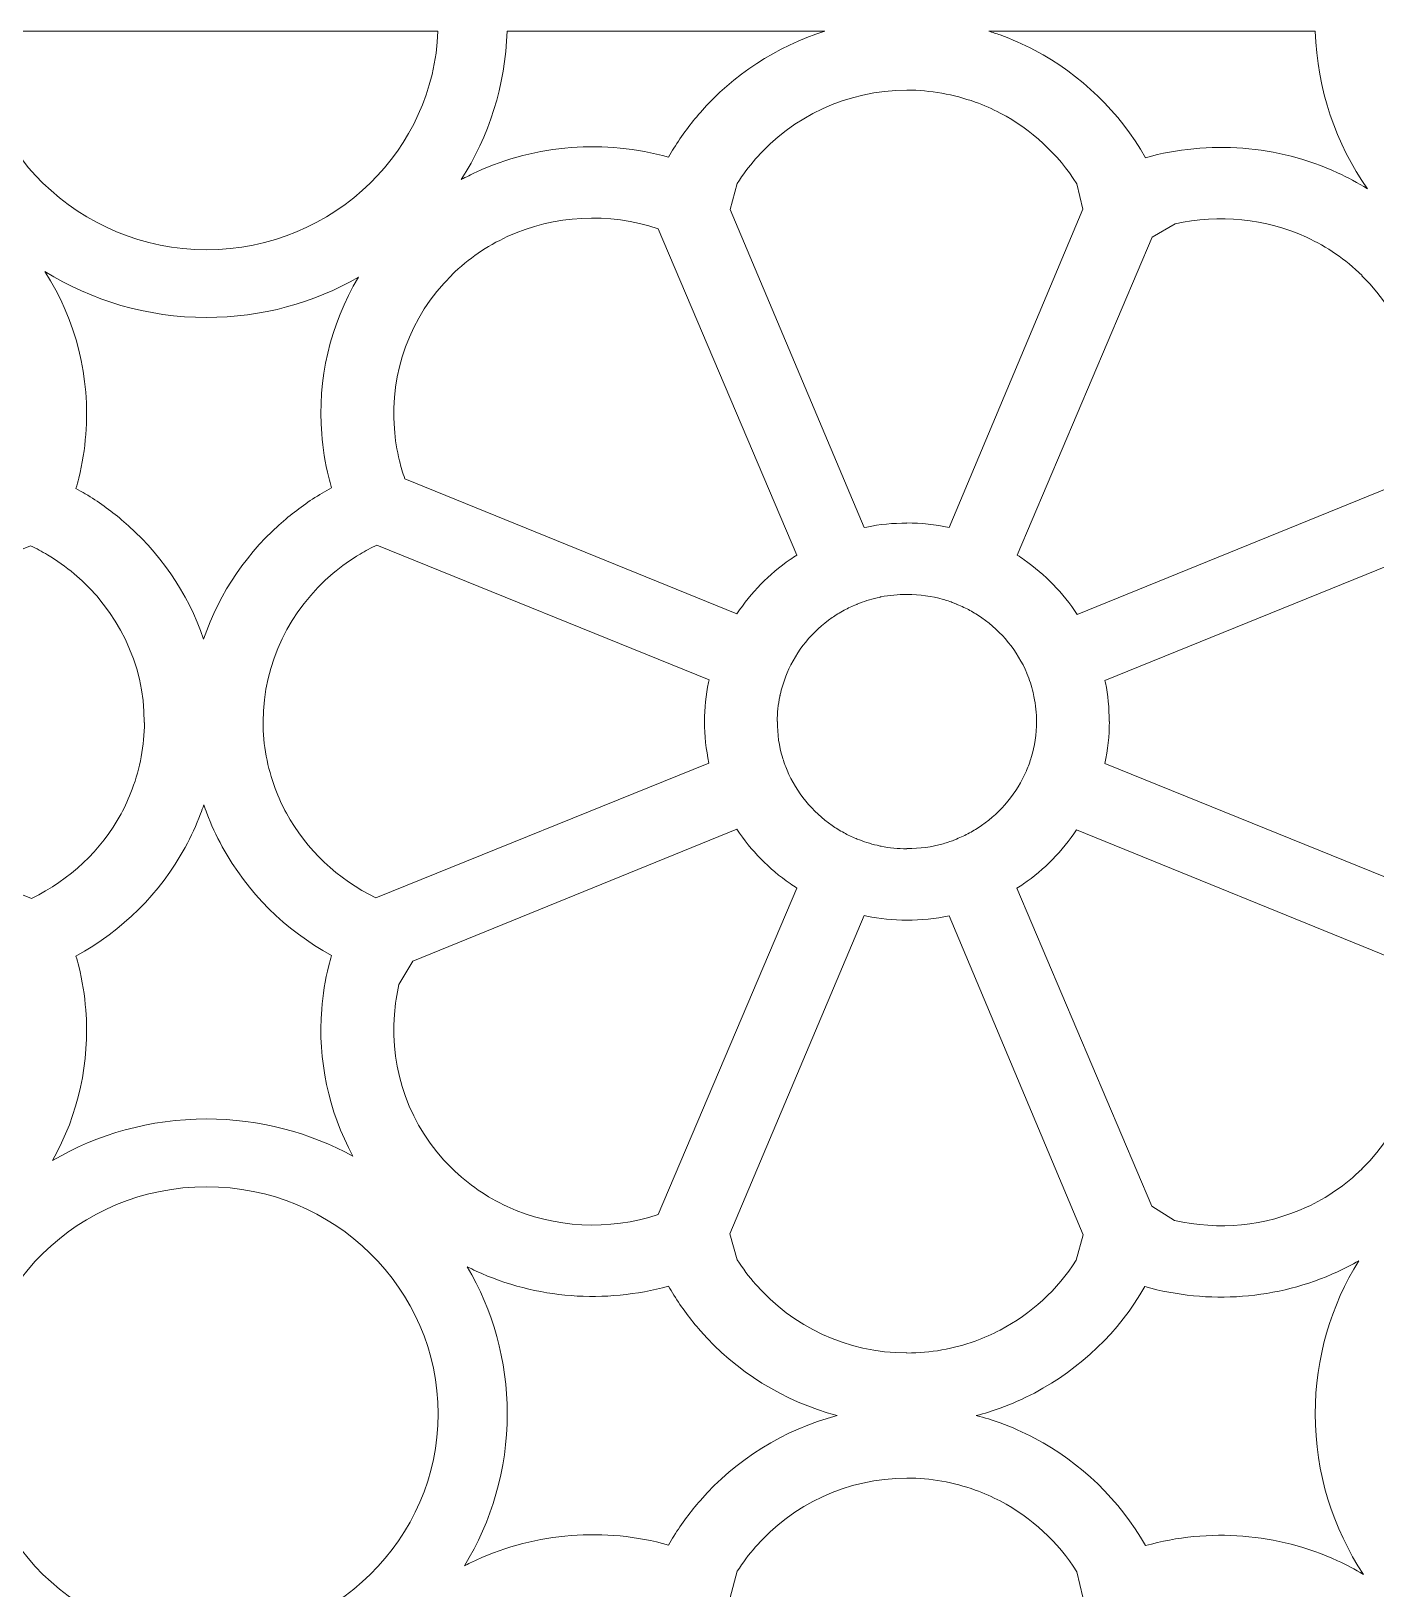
# Model space of a CAD drawing. Header units: millimetres. Extents: x -1200 to 1200, y -590 to 590.
# Drawn here: x 349.9 to 731.6, y 147.8 to 590 of the extents above; entities that cross this region are included whole.
import ezdxf

# ---------------------------------------------------------------- set-up
doc = ezdxf.new("R2010")
doc.units = ezdxf.units.MM
doc.header["$MEASUREMENT"] = 0
doc.layers.add('Layer 1', color=7, linetype='Continuous')

msp = doc.modelspace()

# ---------------------------------------------------------------- linework, layer by layer
at = {"layer": 'Layer 1', "color": 250, "lineweight": 20}
for points, knots in [([(334.0093, 589.9734), (334.0093, 589.9734), (465.3604, 589.9734), (465.3604, 589.9734), (464.7218, 573.1714), (457.4946, 557.9916), (446.1303, 546.8417), (434.2201, 535.1566), (417.7968, 527.9271), (399.688, 527.9267), (399.688, 527.9267), (399.688, 527.9644), (399.688, 527.9644), (399.688, 527.9644), (399.6855, 527.9644), (399.6855, 527.9644), (399.6855, 527.9644), (399.6803, 527.9644), (399.6803, 527.9644), (399.6803, 527.9644), (399.6803, 527.9267), (399.6803, 527.9267), (381.5736, 527.9277), (365.1521, 535.1566), (353.2429, 546.8404), (341.8779, 557.9899), (334.6479, 573.1707), (334.0093, 589.9734)], [0, 0, 0, 0, 0.11111111, 0.11111111, 0.11111111, 0.22222222, 0.22222222, 0.22222222, 0.33333333, 0.33333333, 0.33333333, 0.44444444, 0.44444444, 0.44444444, 0.55555556, 0.55555556, 0.55555556, 0.66666667, 0.66666667, 0.66666667, 0.77777778, 0.77777778, 0.77777778, 0.88888889, 0.88888889, 0.88888889, 1, 1, 1, 1]), ([(484.9805, 589.9734), (484.9805, 589.9734), (575.2133, 589.9734), (575.2133, 589.9734), (561.3563, 585.6434), (549.1626, 577.5489), (539.832, 566.8897), (537.0711, 563.7365), (534.5613, 560.3554), (532.3358, 556.7807), (531.8106, 555.9368), (531.301, 555.0841), (530.8089, 554.2242), (512.7468, 559.2512), (493.2882, 557.8435), (476.2232, 549.9651), (474.7908, 549.3037), (473.3671, 548.5896), (471.9546, 547.8241), (479.8176, 560.0851), (484.5319, 574.4994), (484.9805, 589.9734)], [0, 0, 0, 0, 0.14285714, 0.14285714, 0.14285714, 0.28571429, 0.28571429, 0.28571429, 0.42857143, 0.42857143, 0.42857143, 0.57142857, 0.57142857, 0.57142857, 0.71428571, 0.71428571, 0.71428571, 0.85714286, 0.85714286, 0.85714286, 1, 1, 1, 1]), ([(621.695, 589.9734), (621.695, 589.9734), (714.3898, 589.9734), (714.3898, 589.9734), (714.8711, 573.3739), (720.2617, 557.9947), (729.1815, 545.1849), (726.4046, 546.9259), (723.575, 548.4585), (720.7095, 549.7814), (703.6651, 557.6508), (684.2295, 559.064), (666.1848, 554.0576), (658.8572, 566.994), (647.8901, 577.6272), (634.6619, 584.5762), (631.4389, 586.2696), (628.1884, 587.7133), (624.9351, 588.887), (623.8668, 589.2723), (622.7859, 589.6343), (621.695, 589.9734)], [0, 0, 0, 0, 0.14285714, 0.14285714, 0.14285714, 0.28571429, 0.28571429, 0.28571429, 0.42857143, 0.42857143, 0.42857143, 0.57142857, 0.57142857, 0.57142857, 0.71428571, 0.71428571, 0.71428571, 0.85714286, 0.85714286, 0.85714286, 1, 1, 1, 1]), ([(648.3909, 539.3969), (648.3909, 539.3969), (646.7099, 546.6145), (646.7099, 546.6145), (641.3639, 555.0848), (633.8531, 562.0475), (624.956, 566.7213), (622.7654, 567.8721), (620.3819, 568.9164), (617.8174, 569.8416), (611.7369, 572.0343), (605.2215, 573.2313), (598.477, 573.2316), (598.477, 573.2316), (598.477, 573.1919), (598.477, 573.1919), (598.477, 573.1919), (598.4707, 573.1919), (598.4707, 573.1919), (581.3339, 573.1919), (565.9691, 565.6496), (555.5235, 553.7168), (553.6161, 551.5381), (551.8705, 549.213), (550.3076, 546.7637), (550.3076, 546.7637), (548.2802, 539.3042), (548.2802, 539.3042), (548.2802, 539.3042), (586.3534, 449.0599), (586.3534, 449.0599), (586.3534, 449.0599), (587.0973, 449.2074), (587.0973, 449.2074), (590.7716, 449.9338), (594.5697, 450.3164), (598.455, 450.3174), (598.455, 450.3174), (598.455, 450.3567), (598.455, 450.3567), (598.455, 450.3567), (598.4662, 450.3567), (598.4662, 450.3567), (602.5235, 450.3567), (606.5294, 449.9205), (610.4364, 449.0958), (610.4364, 449.0958), (648.3909, 539.3969), (648.3909, 539.3969)], [0, 0, 0, 0, 0.0625, 0.0625, 0.0625, 0.125, 0.125, 0.125, 0.1875, 0.1875, 0.1875, 0.25, 0.25, 0.25, 0.3125, 0.3125, 0.3125, 0.375, 0.375, 0.375, 0.4375, 0.4375, 0.4375, 0.5, 0.5, 0.5, 0.5625, 0.5625, 0.5625, 0.625, 0.625, 0.625, 0.6875, 0.6875, 0.6875, 0.75, 0.75, 0.75, 0.8125, 0.8125, 0.8125, 0.875, 0.875, 0.875, 0.9375, 0.9375, 0.9375, 1, 1, 1, 1]), ([(455.9339, 462.8973), (455.9339, 462.8973), (550.2148, 424.5537), (550.2148, 424.5537), (554.2003, 430.5754), (559.3411, 435.8172), (565.3341, 439.9788), (565.9583, 440.4127), (566.5778, 440.8274), (567.1961, 441.225), (567.1961, 441.225), (527.8977, 533.8995), (527.8977, 533.8995), (513.8447, 538.5572), (498.4242, 537.813), (485.0394, 531.6339), (482.116, 530.2837), (479.3447, 528.7206), (476.7655, 526.9478), (474.1839, 525.1732), (471.6784, 523.1116), (469.2795, 520.7611), (469.2795, 520.7611), (469.2997, 520.7413), (469.2997, 520.7413), (469.2997, 520.7413), (469.29, 520.732), (469.29, 520.732), (457.1835, 508.855), (451.7611, 492.8513), (452.9752, 477.1408), (453.2183, 473.9928), (453.7, 470.9395), (454.4191, 468.0187), (454.8446, 466.2886), (455.349, 464.5791), (455.9339, 462.8973)], [0, 0, 0, 0, 0.08333333, 0.08333333, 0.08333333, 0.16666667, 0.16666667, 0.16666667, 0.25, 0.25, 0.25, 0.33333333, 0.33333333, 0.33333333, 0.41666667, 0.41666667, 0.41666667, 0.5, 0.5, 0.5, 0.58333333, 0.58333333, 0.58333333, 0.66666667, 0.66666667, 0.66666667, 0.75, 0.75, 0.75, 0.83333333, 0.83333333, 0.83333333, 0.91666667, 0.91666667, 0.91666667, 1, 1, 1, 1]), ([(646.8065, 424.4062), (646.8065, 424.4062), (740.9964, 462.7122), (740.9964, 462.7122), (741.5813, 464.394), (742.0877, 466.1045), (742.5136, 467.8349), (743.2328, 470.7558), (743.7144, 473.8087), (743.9575, 476.9571), (745.1715, 492.6675), (739.7493, 508.6713), (727.6427, 520.5483), (727.6427, 520.5483), (727.633, 520.5575), (727.633, 520.5575), (727.633, 520.5575), (727.6531, 520.5774), (727.6531, 520.5774), (725.2543, 522.9281), (722.7491, 524.9898), (720.1671, 526.764), (717.5884, 528.5372), (714.8167, 530.1002), (711.8933, 531.4498), (700.2486, 536.8261), (687.0612, 538.0877), (674.5749, 535.2576), (674.5749, 535.2576), (668.1073, 531.5264), (668.1073, 531.5264), (668.1073, 531.5264), (629.8046, 441.2007), (629.8046, 441.2007), (630.4558, 440.7846), (631.0954, 440.3593), (631.7204, 439.923), (637.699, 435.7525), (642.8283, 430.4792), (646.8065, 424.4062)], [0, 0, 0, 0, 0.07692308, 0.07692308, 0.07692308, 0.15384615, 0.15384615, 0.15384615, 0.23076923, 0.23076923, 0.23076923, 0.30769231, 0.30769231, 0.30769231, 0.38461538, 0.38461538, 0.38461538, 0.46153846, 0.46153846, 0.46153846, 0.53846154, 0.53846154, 0.53846154, 0.61538462, 0.61538462, 0.61538462, 0.69230769, 0.69230769, 0.69230769, 0.76923077, 0.76923077, 0.76923077, 0.84615385, 0.84615385, 0.84615385, 0.92307692, 0.92307692, 0.92307692, 1, 1, 1, 1]), ([(353.7909, 521.7836), (362.7769, 507.7946), (366.6353, 491.5031), (365.3951, 475.4491), (365.0806, 471.3796), (364.4102, 467.2392), (363.3849, 463.0732), (363.1449, 462.0983), (362.884, 461.1248), (362.6036, 460.1551), (363.4981, 459.6634), (364.3858, 459.1552), (365.2636, 458.6293), (368.9073, 456.4458), (372.3535, 453.9835), (375.5674, 451.2751), (386.2258, 442.294), (394.3706, 430.6079), (398.8426, 417.331), (403.3012, 430.6832), (411.4698, 442.436), (422.1774, 451.4586), (425.3917, 454.1672), (428.8375, 456.6296), (432.4811, 458.8127), (433.359, 459.3386), (434.2452, 459.8464), (435.1398, 460.3381), (434.8594, 461.3085), (434.5996, 462.282), (434.3596, 463.2572), (433.3342, 467.4233), (432.6638, 471.5633), (432.3493, 475.6329), (431.1631, 490.9857), (434.64, 506.5542), (442.8047, 520.1199), (430.159, 512.8544), (415.4259, 508.6884), (399.688, 508.688), (399.688, 508.688), (399.688, 508.6504), (399.688, 508.6504), (399.688, 508.6504), (399.6855, 508.6504), (399.6855, 508.6504), (399.6855, 508.6504), (399.6803, 508.6504), (399.6803, 508.6504), (399.6803, 508.6504), (399.6803, 508.688), (399.6803, 508.688), (382.7786, 508.6891), (367.0337, 513.4939), (353.7909, 521.7836)], [0, 0, 0, 0, 0.05555556, 0.05555556, 0.05555556, 0.11111111, 0.11111111, 0.11111111, 0.16666667, 0.16666667, 0.16666667, 0.22222222, 0.22222222, 0.22222222, 0.27777778, 0.27777778, 0.27777778, 0.33333333, 0.33333333, 0.33333333, 0.38888889, 0.38888889, 0.38888889, 0.44444444, 0.44444444, 0.44444444, 0.5, 0.5, 0.5, 0.55555556, 0.55555556, 0.55555556, 0.61111111, 0.61111111, 0.61111111, 0.66666667, 0.66666667, 0.66666667, 0.72222222, 0.72222222, 0.72222222, 0.77777778, 0.77777778, 0.77777778, 0.83333333, 0.83333333, 0.83333333, 0.88888889, 0.88888889, 0.88888889, 0.94444444, 0.94444444, 0.94444444, 1, 1, 1, 1]), ([(349.7043, 443.9022), (349.7043, 443.9022), (255.4983, 405.6452), (255.4983, 405.6452), (255.5746, 405.316), (255.6235, 405.1063), (255.642, 405.0142), (255.642, 405.0142), (255.642, 404.9745), (255.642, 404.9745), (256.3413, 401.5274), (256.7096, 397.8531), (256.7106, 393.981), (256.7106, 393.981), (256.7507, 393.981), (256.7507, 393.981), (256.7507, 393.981), (256.7507, 393.9701), (256.7507, 393.9701), (256.7507, 389.9091), (256.2952, 385.9141), (255.4334, 382.0342), (255.4334, 382.0342), (350.0304, 343.7621), (350.0304, 343.7621), (360.8691, 349.017), (369.7628, 357.439), (375.3955, 367.7595), (376.568, 369.9087), (377.6328, 372.2471), (378.5755, 374.7632), (380.8112, 380.7284), (382.0308, 387.121), (382.0311, 393.7384), (382.0311, 393.7384), (381.9911, 393.7384), (381.9911, 393.7384), (381.9911, 393.7384), (381.9911, 393.7442), (381.9911, 393.7442), (381.9911, 410.5572), (374.3027, 425.6315), (362.1404, 435.8798), (359.758, 437.8877), (357.2046, 439.7122), (354.5058, 441.3294), (352.9684, 442.2508), (351.3655, 443.1087), (349.7043, 443.9022)], [0, 0, 0, 0, 0.0625, 0.0625, 0.0625, 0.125, 0.125, 0.125, 0.1875, 0.1875, 0.1875, 0.25, 0.25, 0.25, 0.3125, 0.3125, 0.3125, 0.375, 0.375, 0.375, 0.4375, 0.4375, 0.4375, 0.5, 0.5, 0.5, 0.5625, 0.5625, 0.5625, 0.625, 0.625, 0.625, 0.6875, 0.6875, 0.6875, 0.75, 0.75, 0.75, 0.8125, 0.8125, 0.8125, 0.875, 0.875, 0.875, 0.9375, 0.9375, 0.9375, 1, 1, 1, 1]), ([(542.3047, 405.8046), (542.3047, 405.8046), (448.0394, 444.086), (448.0394, 444.086), (446.3778, 443.2925), (444.7767, 442.4343), (443.2389, 441.5131), (440.5402, 439.8956), (437.9865, 438.0712), (435.6044, 436.0632), (423.4417, 425.815), (415.7534, 410.741), (415.7534, 393.9283), (415.7534, 393.9283), (415.7534, 393.9218), (415.7534, 393.9218), (415.7534, 393.9218), (415.7133, 393.9218), (415.7133, 393.9218), (415.7136, 387.3051), (416.9333, 380.9122), (419.1689, 374.9473), (420.1116, 372.4309), (421.1764, 370.0928), (422.349, 367.9436), (427.9813, 357.6227), (436.8742, 349.2003), (447.7137, 343.9452), (447.7137, 343.9452), (542.282, 382.2053), (542.282, 382.2053), (541.4384, 386.0442), (540.9937, 389.9823), (540.9937, 393.9701), (540.9937, 393.9701), (540.9937, 393.981), (540.9937, 393.981), (540.9937, 393.981), (541.0338, 393.981), (541.0338, 393.981), (541.0349, 397.7819), (541.423, 401.5011), (542.1604, 405.0995), (542.1604, 405.0995), (542.3047, 405.8046), (542.3047, 405.8046)], [0, 0, 0, 0, 0.06666667, 0.06666667, 0.06666667, 0.13333333, 0.13333333, 0.13333333, 0.2, 0.2, 0.2, 0.26666667, 0.26666667, 0.26666667, 0.33333333, 0.33333333, 0.33333333, 0.4, 0.4, 0.4, 0.46666667, 0.46666667, 0.46666667, 0.53333333, 0.53333333, 0.53333333, 0.6, 0.6, 0.6, 0.66666667, 0.66666667, 0.66666667, 0.73333333, 0.73333333, 0.73333333, 0.8, 0.8, 0.8, 0.86666667, 0.86666667, 0.86666667, 0.93333333, 0.93333333, 0.93333333, 1, 1, 1, 1]), ([(748.8926, 443.9022), (748.8926, 443.9022), (654.6866, 405.6452), (654.6866, 405.6452), (654.7629, 405.316), (654.8118, 405.1063), (654.8303, 405.0142), (654.8303, 405.0142), (654.8303, 404.9745), (654.8303, 404.9745), (655.5296, 401.5274), (655.8979, 397.8531), (655.8989, 393.981), (655.8989, 393.981), (655.939, 393.981), (655.939, 393.981), (655.939, 393.981), (655.939, 393.9701), (655.939, 393.9701), (655.939, 389.9091), (655.4835, 385.9141), (654.6217, 382.0342), (654.6217, 382.0342), (749.2187, 343.7621), (749.2187, 343.7621), (760.0575, 349.017), (768.9511, 357.439), (774.5837, 367.7595), (775.7563, 369.9087), (776.8211, 372.2471), (777.7638, 374.7632), (779.9994, 380.7284), (781.2191, 387.121), (781.2194, 393.7384), (781.2194, 393.7384), (781.1793, 393.7384), (781.1793, 393.7384), (781.1793, 393.7384), (781.1793, 393.7442), (781.1793, 393.7442), (781.1793, 410.5572), (773.491, 425.6315), (761.3287, 435.8798), (758.9462, 437.8877), (756.3929, 439.7122), (753.6941, 441.3294), (752.1568, 442.2508), (750.5538, 443.1087), (748.8926, 443.9022)], [0, 0, 0, 0, 0.0625, 0.0625, 0.0625, 0.125, 0.125, 0.125, 0.1875, 0.1875, 0.1875, 0.25, 0.25, 0.25, 0.3125, 0.3125, 0.3125, 0.375, 0.375, 0.375, 0.4375, 0.4375, 0.4375, 0.5, 0.5, 0.5, 0.5625, 0.5625, 0.5625, 0.625, 0.625, 0.625, 0.6875, 0.6875, 0.6875, 0.75, 0.75, 0.75, 0.8125, 0.8125, 0.8125, 0.875, 0.875, 0.875, 0.9375, 0.9375, 0.9375, 1, 1, 1, 1]), ([(563.7381, 382.0089), (563.849, 381.6981), (563.9623, 381.3936), (564.0777, 381.0959), (564.0777, 381.0959), (564.4705, 380.1669), (564.4705, 380.1669), (567.1641, 373.7941), (571.621, 368.3586), (577.2247, 364.467), (578.2333, 363.7666), (579.3822, 363.0648), (580.6653, 362.3664), (581.6687, 361.8203), (582.7719, 361.2919), (583.973, 360.7889), (583.973, 360.7889), (584.011, 360.7736), (584.011, 360.7736), (584.011, 360.7736), (584.0529, 360.7564), (584.0529, 360.7564), (584.0529, 360.7564), (584.3731, 360.626), (584.3731, 360.626), (586.1679, 359.8948), (588.0484, 359.2967), (589.9991, 358.8467), (590.9628, 358.6243), (590.94, 358.612), (591.1417, 358.5723), (593.5021, 358.1056), (595.9484, 357.8596), (598.455, 357.8592), (598.455, 357.8592), (598.455, 357.8989), (598.455, 357.8989), (598.455, 357.8989), (598.4662, 357.8989), (598.4662, 357.8989), (602.1258, 357.8989), (605.5751, 358.3865), (608.756, 359.2936), (609.3161, 359.4534), (609.9449, 359.6536), (610.6407, 359.8924), (611.145, 360.0659), (611.6305, 360.2442), (612.0986, 360.4262), (612.0986, 360.4262), (612.4913, 360.5915), (612.4913, 360.5915), (612.4913, 360.5915), (612.4965, 360.5936), (612.4965, 360.5936), (612.4965, 360.5936), (612.5771, 360.6332), (612.5771, 360.6332), (613.8208, 361.1407), (615.0422, 361.7203), (616.2339, 362.3661), (617.4002, 362.9977), (618.5337, 363.695), (619.6282, 364.4516), (625.2528, 368.3402), (629.7129, 373.726), (632.397, 380.0098), (632.397, 380.0098), (632.4347, 380.0974), (632.4347, 380.0974), (632.4347, 380.0974), (632.4336, 380.0978), (632.4336, 380.0978), (632.6882, 380.6972), (632.9264, 381.3022), (633.1458, 381.9103), (633.4015, 382.6183), (633.6114, 383.2438), (633.7722, 383.781), (634.7219, 386.9516), (635.2325, 390.3686), (635.2325, 393.9701), (635.2325, 393.9701), (635.2325, 393.981), (635.2325, 393.981), (635.2325, 393.981), (635.273, 393.981), (635.273, 393.981), (635.2726, 396.29), (635.018, 398.6565), (634.535, 401.048), (634.535, 401.048), (634.5276, 401.0463), (634.5276, 401.0463), (634.5276, 401.0463), (634.2964, 402.1906), (634.2964, 402.1906), (633.8437, 404.1026), (633.2522, 405.9217), (632.5369, 407.6343), (632.5369, 407.6343), (632.5096, 407.7), (632.5096, 407.7), (629.8468, 414.0426), (625.3864, 419.4843), (619.7492, 423.4173), (618.63, 424.1982), (617.4923, 424.9061), (616.3431, 425.534), (615.3209, 426.0925), (614.096, 426.6673), (612.6702, 427.2538), (612.6702, 427.2538), (612.6793, 427.2744), (612.6793, 427.2744), (612.6793, 427.2744), (611.3532, 427.7945), (611.3532, 427.7945), (611.1196, 427.88), (610.8827, 427.9649), (610.641, 428.048), (609.9453, 428.2869), (609.3164, 428.4871), (608.7563, 428.6468), (605.5751, 429.554), (602.1258, 430.0415), (598.4662, 430.0415), (598.4662, 430.0415), (598.455, 430.0415), (598.455, 430.0415), (598.455, 430.0415), (598.455, 430.0813), (598.455, 430.0813), (595.9488, 430.0809), (593.5029, 429.8349), (591.1417, 429.3678), (590.924, 429.325), (590.9697, 429.3175), (589.9991, 429.0937), (588.0488, 428.6441), (586.1679, 428.0453), (584.3727, 427.3141), (584.3727, 427.3141), (584.2074, 427.2466), (584.2074, 427.2466), (582.9149, 426.7142), (581.7333, 426.1551), (580.6646, 425.5738), (579.3818, 424.8757), (578.233, 424.1735), (577.2243, 423.4731), (571.621, 419.5815), (567.1644, 414.1463), (564.4705, 407.7732), (564.4705, 407.7732), (564.0897, 406.8726), (564.0897, 406.8726), (563.5274, 405.4194), (563.0489, 403.8765), (562.6597, 402.2491), (562.4302, 401.29), (562.4235, 401.3355), (562.3817, 401.1319), (561.9095, 398.8252), (561.6601, 396.4334), (561.6597, 393.981), (561.6597, 393.981), (561.7002, 393.981), (561.7002, 393.981), (561.7002, 393.981), (561.7002, 393.9701), (561.7002, 393.9701), (561.7002, 390.3758), (562.199, 386.9865), (563.1263, 383.8604), (563.2892, 383.3108), (563.4943, 382.6915), (563.7381, 382.0089)], [0, 0, 0, 0, 0.01694915, 0.01694915, 0.01694915, 0.03389831, 0.03389831, 0.03389831, 0.05084746, 0.05084746, 0.05084746, 0.06779661, 0.06779661, 0.06779661, 0.08474576, 0.08474576, 0.08474576, 0.10169492, 0.10169492, 0.10169492, 0.11864407, 0.11864407, 0.11864407, 0.13559322, 0.13559322, 0.13559322, 0.15254237, 0.15254237, 0.15254237, 0.16949153, 0.16949153, 0.16949153, 0.18644068, 0.18644068, 0.18644068, 0.20338983, 0.20338983, 0.20338983, 0.22033898, 0.22033898, 0.22033898, 0.23728814, 0.23728814, 0.23728814, 0.25423729, 0.25423729, 0.25423729, 0.27118644, 0.27118644, 0.27118644, 0.28813559, 0.28813559, 0.28813559, 0.30508475, 0.30508475, 0.30508475, 0.3220339, 0.3220339, 0.3220339, 0.33898305, 0.33898305, 0.33898305, 0.3559322, 0.3559322, 0.3559322, 0.37288136, 0.37288136, 0.37288136, 0.38983051, 0.38983051, 0.38983051, 0.40677966, 0.40677966, 0.40677966, 0.42372881, 0.42372881, 0.42372881, 0.44067797, 0.44067797, 0.44067797, 0.45762712, 0.45762712, 0.45762712, 0.47457627, 0.47457627, 0.47457627, 0.49152542, 0.49152542, 0.49152542, 0.50847458, 0.50847458, 0.50847458, 0.52542373, 0.52542373, 0.52542373, 0.54237288, 0.54237288, 0.54237288, 0.55932203, 0.55932203, 0.55932203, 0.57627119, 0.57627119, 0.57627119, 0.59322034, 0.59322034, 0.59322034, 0.61016949, 0.61016949, 0.61016949, 0.62711864, 0.62711864, 0.62711864, 0.6440678, 0.6440678, 0.6440678, 0.66101695, 0.66101695, 0.66101695, 0.6779661, 0.6779661, 0.6779661, 0.69491525, 0.69491525, 0.69491525, 0.71186441, 0.71186441, 0.71186441, 0.72881356, 0.72881356, 0.72881356, 0.74576271, 0.74576271, 0.74576271, 0.76271186, 0.76271186, 0.76271186, 0.77966102, 0.77966102, 0.77966102, 0.79661017, 0.79661017, 0.79661017, 0.81355932, 0.81355932, 0.81355932, 0.83050847, 0.83050847, 0.83050847, 0.84745763, 0.84745763, 0.84745763, 0.86440678, 0.86440678, 0.86440678, 0.88135593, 0.88135593, 0.88135593, 0.89830508, 0.89830508, 0.89830508, 0.91525424, 0.91525424, 0.91525424, 0.93220339, 0.93220339, 0.93220339, 0.94915254, 0.94915254, 0.94915254, 0.96610169, 0.96610169, 0.96610169, 0.98305085, 0.98305085, 0.98305085, 1, 1, 1, 1]), ([(398.904, 370.3682), (398.6145, 369.4977), (398.3083, 368.6355), (397.9877, 367.78), (396.7914, 364.5881), (395.32, 361.3991), (393.5939, 358.237), (386.5344, 345.3005), (375.7432, 334.5667), (362.6144, 327.3775), (362.8906, 326.4204), (363.1484, 325.4613), (363.3849, 324.4994), (364.4102, 320.3334), (365.0806, 316.1934), (365.3951, 312.1235), (366.5311, 297.4197), (363.3894, 282.5161), (355.949, 269.3655), (368.7315, 276.8517), (383.6892, 281.1563), (399.6831, 281.1566), (399.6831, 281.1566), (399.6831, 281.1943), (399.6831, 281.1943), (399.6831, 281.1943), (399.6855, 281.1943), (399.6855, 281.1943), (399.6855, 281.1943), (399.6908, 281.1943), (399.6908, 281.1943), (399.6908, 281.1943), (399.6908, 281.1566), (399.6908, 281.1566), (414.7811, 281.1556), (428.9481, 277.3239), (441.2363, 270.6031), (434.1998, 283.5009), (431.2448, 298.0031), (432.3493, 312.3063), (432.6632, 316.3754), (433.3338, 320.5155), (434.3589, 324.6822), (434.5954, 325.6447), (434.851, 326.6038), (435.1272, 327.5616), (421.9995, 334.7512), (411.21, 345.4846), (404.1505, 358.4204), (402.4244, 361.5831), (400.953, 364.7719), (399.7567, 367.9641), (399.4589, 368.7593), (399.1749, 369.5604), (398.904, 370.3682)], [0, 0, 0, 0, 0.05555556, 0.05555556, 0.05555556, 0.11111111, 0.11111111, 0.11111111, 0.16666667, 0.16666667, 0.16666667, 0.22222222, 0.22222222, 0.22222222, 0.27777778, 0.27777778, 0.27777778, 0.33333333, 0.33333333, 0.33333333, 0.38888889, 0.38888889, 0.38888889, 0.44444444, 0.44444444, 0.44444444, 0.5, 0.5, 0.5, 0.55555556, 0.55555556, 0.55555556, 0.61111111, 0.61111111, 0.61111111, 0.66666667, 0.66666667, 0.66666667, 0.72222222, 0.72222222, 0.72222222, 0.77777778, 0.77777778, 0.77777778, 0.83333333, 0.83333333, 0.83333333, 0.88888889, 0.88888889, 0.88888889, 0.94444444, 0.94444444, 0.94444444, 1, 1, 1, 1]), ([(458.2217, 325.9736), (458.2217, 325.9736), (454.2737, 319.3192), (454.2737, 319.3192), (453.6348, 316.5811), (453.2019, 313.7318), (452.9752, 310.7979), (451.7601, 295.0645), (457.1675, 279.0601), (469.2499, 267.2087), (469.2499, 267.2087), (469.29, 267.2087), (469.29, 267.2087), (469.29, 267.2087), (469.2997, 267.1991), (469.2997, 267.1991), (469.2997, 267.1991), (469.2795, 267.1793), (469.2795, 267.1793), (471.6787, 264.8285), (474.1839, 262.7662), (476.7655, 260.992), (479.345, 259.2185), (482.116, 257.6551), (485.0391, 256.3059), (498.4242, 250.1258), (513.8458, 249.3822), (527.8991, 254.0407), (527.8991, 254.0407), (567.1961, 346.7134), (567.1961, 346.7134), (566.5781, 347.111), (565.9583, 347.5274), (565.3344, 347.9613), (559.3407, 352.1233), (554.1992, 357.3634), (550.2138, 363.3857), (550.2138, 363.3857), (458.2217, 325.9736), (458.2217, 325.9736)], [0, 0, 0, 0, 0.07692308, 0.07692308, 0.07692308, 0.15384615, 0.15384615, 0.15384615, 0.23076923, 0.23076923, 0.23076923, 0.30769231, 0.30769231, 0.30769231, 0.38461538, 0.38461538, 0.38461538, 0.46153846, 0.46153846, 0.46153846, 0.53846154, 0.53846154, 0.53846154, 0.61538462, 0.61538462, 0.61538462, 0.69230769, 0.69230769, 0.69230769, 0.76923077, 0.76923077, 0.76923077, 0.84615385, 0.84615385, 0.84615385, 0.92307692, 0.92307692, 0.92307692, 1, 1, 1, 1]), ([(738.7113, 325.7898), (738.7113, 325.7898), (646.6272, 363.2396), (646.6272, 363.2396), (642.6268, 357.218), (637.4912, 351.9953), (631.5184, 347.8659), (630.9175, 347.4501), (630.3061, 347.0446), (629.6867, 346.6504), (629.6867, 346.6504), (667.9517, 256.4137), (667.9517, 256.4137), (667.9517, 256.4137), (674.4353, 252.3441), (674.4353, 252.3441), (686.9625, 249.4736), (700.2053, 250.7263), (711.8933, 256.1228), (714.8167, 257.4724), (717.5884, 259.0355), (720.1671, 260.8086), (722.7491, 262.5828), (725.2543, 264.6444), (727.6531, 266.9952), (727.6531, 266.9952), (727.633, 267.0151), (727.633, 267.0151), (727.633, 267.0151), (727.6427, 267.0243), (727.6427, 267.0243), (739.7493, 278.9013), (745.1715, 294.9047), (743.9575, 310.6155), (743.7308, 313.5483), (743.2969, 316.3977), (742.6576, 319.1348), (742.6576, 319.1348), (738.7113, 325.7898), (738.7113, 325.7898)], [0, 0, 0, 0, 0.07692308, 0.07692308, 0.07692308, 0.15384615, 0.15384615, 0.15384615, 0.23076923, 0.23076923, 0.23076923, 0.30769231, 0.30769231, 0.30769231, 0.38461538, 0.38461538, 0.38461538, 0.46153846, 0.46153846, 0.46153846, 0.53846154, 0.53846154, 0.53846154, 0.61538462, 0.61538462, 0.61538462, 0.69230769, 0.69230769, 0.69230769, 0.76923077, 0.76923077, 0.76923077, 0.84615385, 0.84615385, 0.84615385, 0.92307692, 0.92307692, 0.92307692, 1, 1, 1, 1]), ([(646.5253, 241.0344), (646.5253, 241.0344), (648.5032, 248.2752), (648.5032, 248.2752), (648.5032, 248.2752), (610.4364, 338.8436), (610.4364, 338.8436), (606.5294, 338.0183), (602.5238, 337.5837), (598.4662, 337.5837), (598.4662, 337.5837), (598.455, 337.5837), (598.455, 337.5837), (598.455, 337.5837), (598.455, 337.623), (598.455, 337.623), (594.5701, 337.6241), (590.7716, 338.0066), (587.0973, 338.7328), (587.0973, 338.7328), (586.3538, 338.8802), (586.3538, 338.8802), (586.3538, 338.8802), (548.2485, 248.562), (548.2485, 248.562), (548.2485, 248.562), (550.3069, 241.1764), (550.3069, 241.1764), (551.8701, 238.7268), (553.6157, 236.4023), (555.5235, 234.2233), (565.9691, 222.2905), (581.3339, 214.7482), (598.4707, 214.7482), (598.4707, 214.7482), (598.477, 214.7482), (598.477, 214.7482), (598.477, 214.7482), (598.477, 214.7085), (598.477, 214.7085), (605.2215, 214.7089), (611.7369, 215.9058), (617.8174, 218.0985), (620.3819, 219.0237), (622.765, 220.0677), (624.956, 221.2188), (633.7509, 225.8386), (641.1916, 232.6955), (646.5253, 241.0344)], [0, 0, 0, 0, 0.0625, 0.0625, 0.0625, 0.125, 0.125, 0.125, 0.1875, 0.1875, 0.1875, 0.25, 0.25, 0.25, 0.3125, 0.3125, 0.3125, 0.375, 0.375, 0.375, 0.4375, 0.4375, 0.4375, 0.5, 0.5, 0.5, 0.5625, 0.5625, 0.5625, 0.625, 0.625, 0.625, 0.6875, 0.6875, 0.6875, 0.75, 0.75, 0.75, 0.8125, 0.8125, 0.8125, 0.875, 0.875, 0.875, 0.9375, 0.9375, 0.9375, 1, 1, 1, 1]), ([(465.3695, 197.4374), (465.3695, 197.4374), (465.3695, 197.4398), (465.3695, 197.4398), (465.3695, 197.4398), (465.4078, 197.4398), (465.4078, 197.4398), (465.4075, 215.2064), (458.0387, 231.3192), (446.1285, 243.004), (434.2194, 254.6881), (417.7979, 261.9169), (399.6908, 261.9179), (399.6908, 261.9179), (399.6908, 261.8803), (399.6908, 261.8803), (399.6908, 261.8803), (399.6855, 261.8803), (399.6855, 261.8803), (399.6855, 261.8803), (399.6831, 261.8803), (399.6831, 261.8803), (399.6831, 261.8803), (399.6831, 261.9179), (399.6831, 261.9179), (381.5746, 261.9176), (365.151, 254.6881), (353.2412, 243.0026), (341.3324, 231.3182), (333.9643, 215.2071), (333.9633, 197.4425), (333.9633, 197.4425), (334.0016, 197.4425), (334.0016, 197.4425), (334.0016, 197.4425), (334.0016, 197.4374), (334.0016, 197.4374), (334.0016, 197.4374), (334.0016, 197.435), (334.0016, 197.435), (334.0016, 197.435), (333.9633, 197.435), (333.9633, 197.435), (333.9636, 179.6687), (341.3324, 163.5558), (353.2429, 151.871), (365.1521, 140.1874), (381.5736, 132.9585), (399.6803, 132.9575), (399.6803, 132.9575), (399.6803, 132.9951), (399.6803, 132.9951), (399.6803, 132.9951), (399.6855, 132.9951), (399.6855, 132.9951), (399.6855, 132.9951), (399.688, 132.9951), (399.688, 132.9951), (399.688, 132.9951), (399.688, 132.9575), (399.688, 132.9575), (417.7968, 132.9578), (434.2201, 140.1874), (446.1303, 151.8724), (458.0394, 163.5568), (465.4068, 179.6676), (465.4078, 197.4322), (465.4078, 197.4322), (465.3695, 197.4322), (465.3695, 197.4322), (465.3695, 197.4322), (465.3695, 197.4374), (465.3695, 197.4374)], [0, 0, 0, 0, 0.04166667, 0.04166667, 0.04166667, 0.08333333, 0.08333333, 0.08333333, 0.125, 0.125, 0.125, 0.16666667, 0.16666667, 0.16666667, 0.20833333, 0.20833333, 0.20833333, 0.25, 0.25, 0.25, 0.29166667, 0.29166667, 0.29166667, 0.33333333, 0.33333333, 0.33333333, 0.375, 0.375, 0.375, 0.41666667, 0.41666667, 0.41666667, 0.45833333, 0.45833333, 0.45833333, 0.5, 0.5, 0.5, 0.54166667, 0.54166667, 0.54166667, 0.58333333, 0.58333333, 0.58333333, 0.625, 0.625, 0.625, 0.66666667, 0.66666667, 0.66666667, 0.70833333, 0.70833333, 0.70833333, 0.75, 0.75, 0.75, 0.79166667, 0.79166667, 0.79166667, 0.83333333, 0.83333333, 0.83333333, 0.875, 0.875, 0.875, 0.91666667, 0.91666667, 0.91666667, 0.95833333, 0.95833333, 0.95833333, 1, 1, 1, 1]), ([(472.8516, 154.2858), (473.9691, 154.8723), (475.0935, 155.427), (476.2232, 155.9485), (493.2882, 163.8268), (512.7468, 165.2345), (530.8089, 160.2076), (531.301, 161.0675), (531.8106, 161.9202), (532.3358, 162.764), (534.5613, 166.3387), (537.0711, 169.7198), (539.832, 172.873), (549.9411, 184.4215), (563.4113, 192.9593), (578.7164, 196.9607), (563.4113, 200.9622), (549.9411, 209.5019), (539.832, 221.0505), (537.0711, 224.2037), (534.5613, 227.5847), (532.3358, 231.1595), (531.8106, 232.0033), (531.3007, 232.8546), (530.8089, 233.7145), (512.7468, 228.6872), (493.2875, 230.0956), (476.2229, 237.9743), (475.3725, 238.3668), (474.5243, 238.7777), (473.6806, 239.2068), (480.8901, 226.9202), (485.0168, 212.6585), (485.0171, 197.4398), (485.0171, 197.4398), (485.0555, 197.4398), (485.0555, 197.4398), (485.0555, 197.4398), (485.0555, 197.4374), (485.0555, 197.4374), (485.0555, 197.4374), (485.0555, 197.4322), (485.0555, 197.4322), (485.0555, 197.4322), (485.0171, 197.4322), (485.0171, 197.4322), (485.0161, 181.641), (480.5724, 166.8787), (472.8516, 154.2858)], [0, 0, 0, 0, 0.0625, 0.0625, 0.0625, 0.125, 0.125, 0.125, 0.1875, 0.1875, 0.1875, 0.25, 0.25, 0.25, 0.3125, 0.3125, 0.3125, 0.375, 0.375, 0.375, 0.4375, 0.4375, 0.4375, 0.5, 0.5, 0.5, 0.5625, 0.5625, 0.5625, 0.625, 0.625, 0.625, 0.6875, 0.6875, 0.6875, 0.75, 0.75, 0.75, 0.8125, 0.8125, 0.8125, 0.875, 0.875, 0.875, 0.9375, 0.9375, 0.9375, 1, 1, 1, 1]), ([(726.7104, 240.9003), (724.7315, 239.7598), (722.7296, 238.7237), (720.7095, 237.7912), (703.6079, 229.8955), (684.0994, 228.4966), (666.0042, 233.5629), (658.6769, 220.7695), (647.7816, 210.2558), (634.6619, 203.3639), (631.4389, 201.6705), (628.1884, 200.2268), (624.9351, 199.0531), (622.7277, 198.2569), (620.469, 197.5578), (618.1668, 196.961), (620.469, 196.3643), (622.7277, 195.6666), (624.9351, 194.8703), (628.1884, 193.6967), (631.4389, 192.253), (634.6619, 190.5596), (647.8901, 183.6106), (658.8572, 172.9774), (666.1848, 160.0409), (684.2295, 165.0474), (703.6651, 163.6342), (720.7095, 155.7647), (723.1942, 154.6177), (725.6512, 153.3123), (728.071, 151.8505), (719.3961, 164.9587), (714.3556, 180.6127), (714.3552, 197.435), (714.3552, 197.435), (714.3169, 197.435), (714.3169, 197.435), (714.3169, 197.435), (714.3169, 197.4374), (714.3169, 197.4374), (714.3169, 197.4374), (714.3169, 197.4425), (714.3169, 197.4425), (714.3169, 197.4425), (714.3552, 197.4425), (714.3552, 197.4425), (714.3563, 213.3644), (718.8711, 228.2397), (726.7104, 240.9003)], [0, 0, 0, 0, 0.0625, 0.0625, 0.0625, 0.125, 0.125, 0.125, 0.1875, 0.1875, 0.1875, 0.25, 0.25, 0.25, 0.3125, 0.3125, 0.3125, 0.375, 0.375, 0.375, 0.4375, 0.4375, 0.4375, 0.5, 0.5, 0.5, 0.5625, 0.5625, 0.5625, 0.625, 0.625, 0.625, 0.6875, 0.6875, 0.6875, 0.75, 0.75, 0.75, 0.8125, 0.8125, 0.8125, 0.875, 0.875, 0.875, 0.9375, 0.9375, 0.9375, 1, 1, 1, 1]), ([(648.3909, 145.3803), (648.3909, 145.3803), (646.7099, 152.5979), (646.7099, 152.5979), (641.3639, 161.0682), (633.8531, 168.0308), (624.956, 172.7046), (622.7654, 173.8554), (620.3819, 174.8997), (617.8174, 175.825), (611.7369, 178.0177), (605.2215, 179.2146), (598.477, 179.2149), (598.477, 179.2149), (598.477, 179.1752), (598.477, 179.1752), (598.477, 179.1752), (598.4707, 179.1752), (598.4707, 179.1752), (581.3339, 179.1752), (565.9691, 171.6329), (555.5235, 159.7001), (553.6161, 157.5215), (551.8705, 155.1964), (550.3076, 152.747), (550.3076, 152.747), (548.2802, 145.2875), (548.2802, 145.2875), (548.2802, 145.2875), (586.3534, 55.0432), (586.3534, 55.0432), (586.3534, 55.0432), (587.0973, 55.1907), (587.0973, 55.1907), (590.7716, 55.9171), (594.5697, 56.2997), (598.455, 56.3007), (598.455, 56.3007), (598.455, 56.3401), (598.455, 56.3401), (598.455, 56.3401), (598.4662, 56.3401), (598.4662, 56.3401), (602.5235, 56.3401), (606.5294, 55.9038), (610.4364, 55.0792), (610.4364, 55.0792), (648.3909, 145.3803), (648.3909, 145.3803)], [0, 0, 0, 0, 0.0625, 0.0625, 0.0625, 0.125, 0.125, 0.125, 0.1875, 0.1875, 0.1875, 0.25, 0.25, 0.25, 0.3125, 0.3125, 0.3125, 0.375, 0.375, 0.375, 0.4375, 0.4375, 0.4375, 0.5, 0.5, 0.5, 0.5625, 0.5625, 0.5625, 0.625, 0.625, 0.625, 0.6875, 0.6875, 0.6875, 0.75, 0.75, 0.75, 0.8125, 0.8125, 0.8125, 0.875, 0.875, 0.875, 0.9375, 0.9375, 0.9375, 1, 1, 1, 1])]:
    msp.add_open_spline(points, degree=3, knots=knots, dxfattribs=at)

doc.saveas('drawing.dxf')
